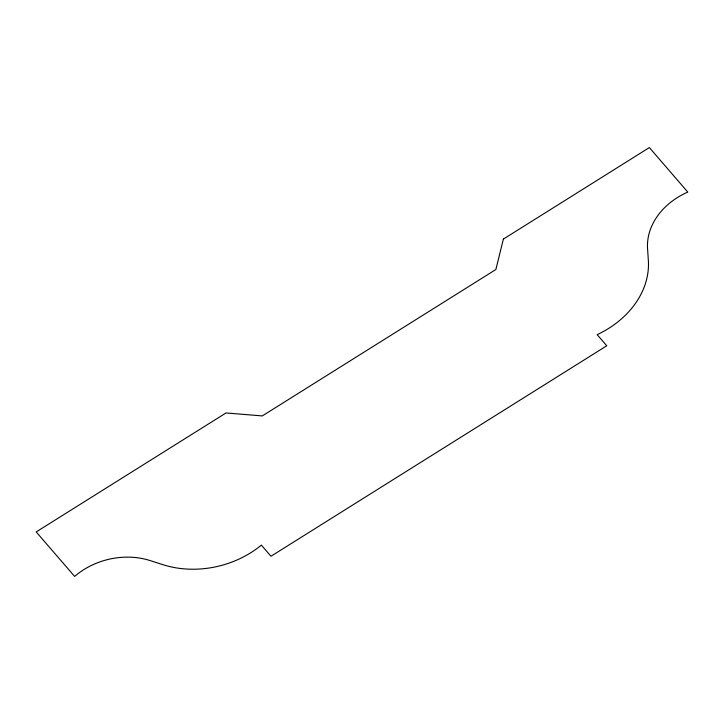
<?xml version="1.0" encoding="UTF-8"?>
<svg xmlns="http://www.w3.org/2000/svg" width="724" height="724" viewBox="0 0 724 724"><rect width="100%" height="100%" fill="white"/><g stroke="black" fill="none" stroke-linecap="round" stroke-linejoin="round"><path stroke-width="1.09" d="M503.379 239.083L495.886 269.5L262.305 415.92L225.988 412.961L36.2 531.923L74.635 576.422A67.205 53.884 -14.3 0 1 150.004 560.539L163 564.693A89.369 71.658 -14.3 0 0 261.364 545.127L270.975 556.249L606.757 345.773L597.146 334.651A89.369 71.658 -14.3 0 0 648.351 260.459L647.564 248.649A67.205 53.884 -14.3 0 1 687.8 192.077L649.365 147.578L503.379 239.083"/></g></svg>
